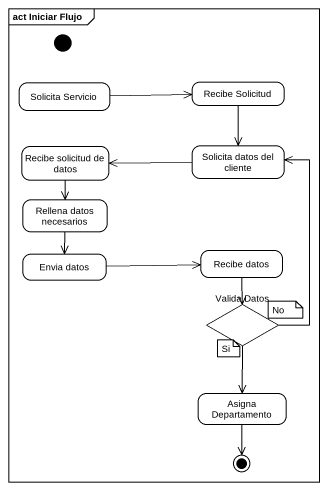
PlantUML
@startuml
mainframe act Iniciar Flujo
hide empty description
state initial1 <<start>>
state "Solicita Servicio" as Solicita_Servicio
state "Recibe Solicitud" as Recibe_Solicitud
state "Recibe solicitud de datos" as Recibe_solicitud_de_datos
state "Solicita datos del cliente" as Solicita_datos_del_cliente
state "Rellena datos necesarios" as Rellena_datos_necesarios
state "Envia datos" as Envia_datos
state "Recibe datos" as Recibe_datos
state "Valida Datos" as Valida_Datos <<choice>>
state "Asigna Departamento" as Asigna_Departamento
Solicita_Servicio -right-> Recibe_Solicitud
Recibe_Solicitud --> Solicita_datos_del_cliente
Recibe_solicitud_de_datos --> Rellena_datos_necesarios
Solicita_datos_del_cliente -left-> Recibe_solicitud_de_datos
Rellena_datos_necesarios --> Envia_datos
Envia_datos -right-> Recibe_datos
Recibe_datos --> Valida_Datos
Valida_Datos -up-> Solicita_datos_del_cliente
Valida_Datos --> Asigna_Departamento
Asigna_Departamento --> [*]
note as N1
  No
end note
note as N2
  Si
end note
@enduml
